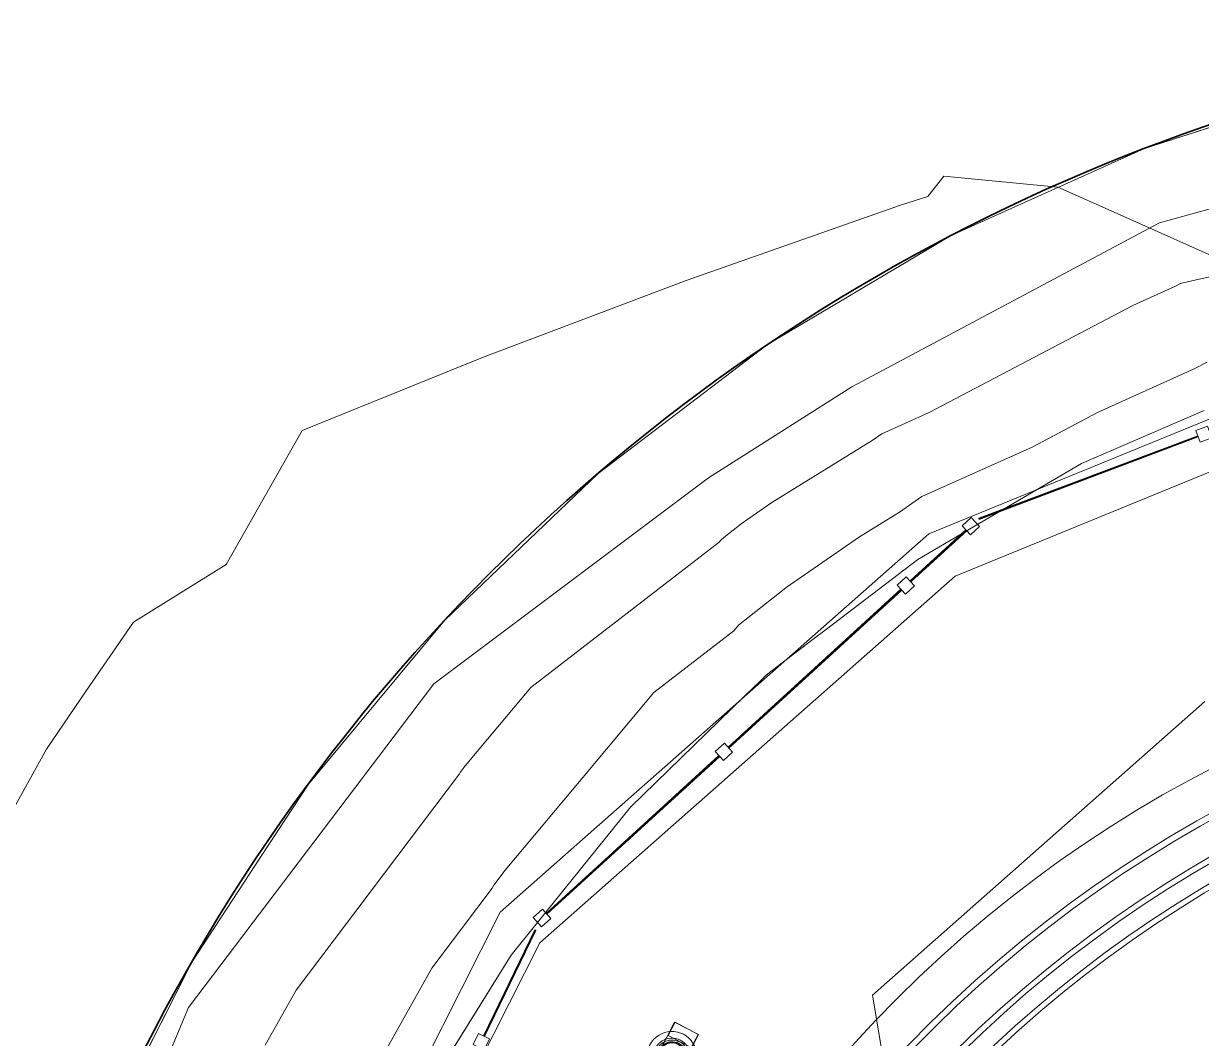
# Model space of a CAD drawing. Header units: metres. Extents: x -207 to 292, y -187 to 169.
# Drawn here: x -81.51 to -76.731, y 25.103 to 29.219 of the extents above; entities that cross this region are included whole.
import ezdxf

# ---------------------------------------------------------------- set-up
doc = ezdxf.new("R2010")
doc.units = ezdxf.units.M
for name, color, linetype, lineweight in [('A-GLAZ-CWMG', 7, 'Continuous', 9), ('C-TOPO', 7, 'Continuous', 9), ('C-TOPO-MAJR', 7, 'Continuous', 35), ('C-TOPO-MINR', 7, 'Continuous', 9), ('CERCO INTERIOR', 7, 'Continuous', 9), ('EQUIPOS PIS', 7, 'Continuous', 9), ('P-SANR-FIXT', 7, 'Continuous', 9), ('solera', 7, 'Continuous', 35)]:
    doc.layers.add(name, color=color, linetype=linetype, lineweight=lineweight)
doc.layers.add('PR10-ARQ-PL-001-Emplazamiento-C-1_dwg', color=7, linetype='Continuous', lineweight=9, true_color=0x767676)

# ---------------------------------------------------------------- blocks, each defined once
blk = doc.blocks.new('Quad Corner Mullion - 50x50 mm-2128572-PLANTA EMPLAZAMIENTO ACTUALIZADO')
at = {"layer": 'A-GLAZ-CWMG'}
for p, q in [((0.025, 0.025), (-0.025, 0.025)), ((-0.025, 0.025), (-0.025, -0.025)), ((0.025, -0.025), (0.025, 0.025)), ((-0.025, -0.025), (0.025, -0.025))]:
    blk.add_line(p, q, dxfattribs=at)
blk = doc.blocks.new('Quad Corner Mullion - 50x50 mm-2128573-PLANTA EMPLAZAMIENTO ACTUALIZADO')
at = {"layer": 'A-GLAZ-CWMG'}
for p, q in [((-0.025, -0.025), (-0.025, 0.025)), ((-0.025, 0.025), (0.025, 0.025)), ((0.025, 0.025), (0.025, -0.025)), ((0.025, -0.025), (-0.025, -0.025))]:
    blk.add_line(p, q, dxfattribs=at)
blk = doc.blocks.new('Quad Corner Mullion - 50x50 mm-2128574-PLANTA EMPLAZAMIENTO ACTUALIZADO')
at = {"layer": 'A-GLAZ-CWMG'}
for p, q in [((0.025, 0.025), (-0.025, 0.025)), ((-0.025, 0.025), (-0.025, -0.025)), ((0.025, -0.025), (0.025, 0.025)), ((-0.025, -0.025), (0.025, -0.025))]:
    blk.add_line(p, q, dxfattribs=at)
blk = doc.blocks.new('Quad Corner Mullion - 50x50 mm-2128575-PLANTA EMPLAZAMIENTO ACTUALIZADO')
at = {"layer": 'A-GLAZ-CWMG'}
for p, q in [((-0.025, -0.025), (-0.025, 0.025)), ((-0.025, 0.025), (0.025, 0.025)), ((0.025, 0.025), (0.025, -0.025)), ((0.025, -0.025), (-0.025, -0.025))]:
    blk.add_line(p, q, dxfattribs=at)
blk = doc.blocks.new('Circular Mullion - 5mm-2127248-PLANTA EMPLAZAMIENTO ACTUALIZADO')
at = {"layer": 'A-GLAZ-CWMG'}
for p, q in [((-107.6478, -45.3968), (-107.9974, -46.2801)), ((-107.6455, -45.3977), (-107.9951, -46.281)), ((-107.9951, -46.281), (-107.6455, -45.3977)), ((-107.9927, -46.2819), (-107.6432, -45.3986)), ((-107.6455, -45.3977), (-107.6478, -45.3968)), ((-107.6432, -45.3986), (-107.6455, -45.3977)), ((-107.9974, -46.2801), (-107.9951, -46.281)), ((-107.9951, -46.281), (-107.9927, -46.2819))]:
    blk.add_line(p, q, dxfattribs=at)
blk = doc.blocks.new('Circular Mullion - 5mm-2133889-PLANTA EMPLAZAMIENTO ACTUALIZADO')
at = {"layer": 'A-GLAZ-CWMG'}
for p, q in [((-77.6863, 27.1657), (-77.9131, 26.9586)), ((-77.6846, 27.1639), (-77.9114, 26.9567)), ((-77.9114, 26.9567), (-77.6846, 27.1639)), ((-77.9097, 26.9549), (-77.6829, 27.162)), ((-77.6846, 27.1639), (-77.6863, 27.1657)), ((-77.6829, 27.162), (-77.6846, 27.1639)), ((-77.9131, 26.9586), (-77.9114, 26.9567)), ((-77.9114, 26.9567), (-77.9097, 26.9549))]:
    blk.add_line(p, q, dxfattribs=at)
blk = doc.blocks.new('Rectangular Mullion - 50 x 50 mm-2128568-PLANTA EMPLAZAMIENTO ACTUALIZADO')
at = {"layer": 'A-GLAZ-CWMG'}
for p, q in [((0.025, 0.025), (-0.025, 0.025)), ((-0.025, 0.025), (-0.025, -0.025)), ((0.025, -0.025), (0.025, 0.025)), ((-0.025, -0.025), (0.025, -0.025))]:
    blk.add_line(p, q, dxfattribs=at)
blk = doc.blocks.new('Rectangular Mullion - 50 x 50 mm-2128569-PLANTA EMPLAZAMIENTO ACTUALIZADO')
at = {"layer": 'A-GLAZ-CWMG'}
for p, q in [((-0.025, -0.025), (-0.025, 0.025)), ((-0.025, 0.025), (0.025, 0.025)), ((0.025, 0.025), (0.025, -0.025)), ((0.025, -0.025), (-0.025, -0.025))]:
    blk.add_line(p, q, dxfattribs=at)
blk = doc.blocks.new('Circular Mullion - 5mm-2135028-PLANTA EMPLAZAMIENTO ACTUALIZADO')
at = {"layer": 'A-GLAZ-CWMG'}
for p, q in [((-79.4358, 25.5431), (-79.644, 25.1132)), ((-79.4335, 25.542), (-79.6417, 25.1121)), ((-79.6417, 25.1121), (-79.4335, 25.542)), ((-79.6395, 25.111), (-79.4313, 25.5409)), ((-79.4335, 25.542), (-79.4358, 25.5431)), ((-79.4313, 25.5409), (-79.4335, 25.542)), ((-79.644, 25.1132), (-79.6417, 25.1121)), ((-79.6417, 25.1121), (-79.6395, 25.111))]:
    blk.add_line(p, q, dxfattribs=at)
blk = doc.blocks.new('Circular Mullion - 5mm-2135027-PLANTA EMPLAZAMIENTO ACTUALIZADO')
at = {"layer": 'A-GLAZ-CWMG'}
for p, q in [((-80.1016, 24.1681), (-80.5156, 23.3131)), ((-80.0993, 24.167), (-80.5134, 23.312)), ((-80.5134, 23.312), (-80.0993, 24.167)), ((-80.5111, 23.3109), (-80.0971, 24.1659)), ((-80.0993, 24.167), (-80.1016, 24.1681)), ((-80.0971, 24.1659), (-80.0993, 24.167)), ((-80.5156, 23.3131), (-80.5134, 23.312)), ((-80.5134, 23.312), (-80.5111, 23.3109))]:
    blk.add_line(p, q, dxfattribs=at)
blk = doc.blocks.new('M_Estanque-Terraza - M_Estanque-Terraza-2331352-PLANTA EMPLAZAMIENTO ACTUALIZADO')
at = {"layer": 'P-SANR-FIXT'}
for radius, start in [(5.1516, 0), (5.1516, 0), (5.1266, 360), (5.1266, 360), (4.9983, 360), (4.9755, 360), (4.9059, 0), (4.8832, 0)]:
    blk.add_arc((0, 0), radius, start, 180, dxfattribs=at)
blk = doc.blocks.new('M_Tuberia Alimentación-04 - M_Tuberia Alimentación-04-2210594-PLANTA EMPLAZAMIENTO ACTUALIZADO')
at = {"layer": 'P-SANR-FIXT'}
for p, q in [((-0.1497, 0.1028), (-0.1497, 0.0754)), ((-0.1261, 0.1028), (-0.1497, 0.1028)), ((0, 0.1028), (-0.1261, 0.1028)), ((-0.1261, 0.1028), (0, 0.1028)), ((0.1261, 0.1028), (0, 0.1028)), ((0, 0.1028), (0.1261, 0.1028)), ((0.1497, 0.1028), (0.1261, 0.1028)), ((0.1497, 0.0754), (0.1497, 0.1028)), ((-0.1497, 0.0754), (-0.1261, 0.0754)), ((0, 0.0754), (-0.1261, 0.0754)), ((-0.1261, 0.0754), (0, 0.0754)), ((0.1261, 0.0754), (0, 0.0754)), ((0, 0.0754), (0.1261, 0.0754)), ((0.1261, 0.0754), (0.1497, 0.0754)), ((-0.055, -0.06), (-0.055, -0.1286)), ((-0.053, -0.0682), (-0.053, -0.1286)), ((-0.053, -0.0682), (0.053, -0.0682)), ((-0.053, -0.0682), (0.053, -0.0682)), ((0.053, -0.1286), (0.053, -0.0682)), ((0.055, -0.1286), (0.055, -0.06)), ((-0.055, -0.1286), (0.055, -0.1286)), ((-0.055, -0.1286), (0.055, -0.1286)), ((0.053, -0.1286), (-0.053, -0.1286)), ((0.053, -0.1286), (-0.053, -0.1286))]:
    blk.add_line(p, q, dxfattribs=at)
at = {"layer": 'P-SANR-FIXT', "flags": 128}
for points in [[(-0.055, 0), (-0.055, 0), (-0.055, -0.0002), (-0.055, -0.0004), (-0.055, -0.0008), (-0.055, -0.0012), (-0.055, -0.0017), (-0.055, -0.0023), (-0.055, -0.003), (-0.055, -0.0038), (-0.055, -0.0047), (-0.055, -0.0057), (-0.055, -0.0068), (-0.055, -0.0079), (-0.055, -0.0092), (-0.055, -0.0105), (-0.055, -0.0119), (-0.055, -0.0133), (-0.055, -0.0149), (-0.055, -0.0165), (-0.055, -0.0182), (-0.055, -0.02), (-0.055, -0.0218), (-0.055, -0.0237), (-0.055, -0.0256), (-0.055, -0.0276), (-0.055, -0.0296), (-0.055, -0.0317), (-0.055, -0.0339), (-0.055, -0.036), (-0.055, -0.0383), (-0.055, -0.0405), (-0.055, -0.0428), (-0.055, -0.0451), (-0.055, -0.0474), (-0.055, -0.0498), (-0.055, -0.0522), (-0.055, -0.0546), (-0.055, -0.057), (-0.055, -0.0594), (-0.055, -0.06)], [(0.055, -0.06), (0.055, -0.0576), (0.055, -0.0552), (0.055, -0.0528), (0.055, -0.0504), (0.055, -0.0481), (0.055, -0.0457), (0.055, -0.0434), (0.055, -0.0411), (0.055, -0.0389), (0.055, -0.0366), (0.055, -0.0344), (0.055, -0.0323), (0.055, -0.0302), (0.055, -0.0281), (0.055, -0.0261), (0.055, -0.0242), (0.055, -0.0223), (0.055, -0.0204), (0.055, -0.0187), (0.055, -0.017), (0.055, -0.0153), (0.055, -0.0138), (0.055, -0.0123), (0.055, -0.0108), (0.055, -0.0095), (0.055, -0.0083), (0.055, -0.0071), (0.055, -0.006), (0.055, -0.005), (0.055, -0.0041), (0.055, -0.0033), (0.055, -0.0025), (0.055, -0.0019), (0.055, -0.0013), (0.055, -0.0009), (0.055, -0.0005), (0.055, -0.0002), (0.055, -0.0001), (0.055, 0)]]:
    blk.add_lwpolyline(points, dxfattribs=at)
at = {"layer": 'P-SANR-FIXT'}
for radius, start, end in [(0.1011, 360, 180), (0.1011, 0, 180), (0.1011, 0, 180), (0.1011, 0, 180), (0.0743, 0, 180), (0.0743, 0, 180), (0.0665, 360, 180), (0.0665, 0, 180), (0.0597, 0, 180), (0.0597, 0, 180), (0.0572, 360, 180), (0.0572, 0, 180), (0.055, 0, 180), (0.0547, 360, 180), (0.0547, 0, 180), (0.1011, 180, 360), (0.1011, 180, 0), (0.1011, 180, 0), (0.1011, 180, 0), (0.0743, 180, 0), (0.0743, 180, 0), (0.0665, 180, 360), (0.0665, 180, 0), (0.0597, 180, 0), (0.0597, 180, 0), (0.0572, 180, 360), (0.0572, 180, 0), (0.055, 180, 360), (0.0547, 180, 360), (0.0547, 180, 0)]:
    blk.add_arc((0, 0), radius, start, end, dxfattribs=at)
blk = doc.blocks.new('YADRAN_LASQUEMAS_ARQ_MO_002_TERRAZAS_rvt-1-PLANTA EMPLAZAMIENTO ACTUALIZADO')
at = {"layer": 'A-GLAZ-CWMG', "lineweight": 9}
for name, p, rotation in [('Circular Mullion - 5mm-2135027-PLANTA EMPLAZAMIENTO ACTUALIZADO', (-35.3499, -45.1632), 316.4432391311453), ('Circular Mullion - 5mm-2135027-PLANTA EMPLAZAMIENTO ACTUALIZADO', (-35.3499, -45.1632), 316.4432391311453), ('Circular Mullion - 5mm-2135027-PLANTA EMPLAZAMIENTO ACTUALIZADO', (-35.3499, -45.1632), 316.4432391311453), ('Circular Mullion - 5mm-2135027-PLANTA EMPLAZAMIENTO ACTUALIZADO', (-35.3499, -45.1632), 316.4432391311453), ('Circular Mullion - 5mm-2127248-PLANTA EMPLAZAMIENTO ACTUALIZADO', (38.7039, 20.5375), 334), ('Circular Mullion - 5mm-2127248-PLANTA EMPLAZAMIENTO ACTUALIZADO', (38.7039, 20.5375), 334), ('Circular Mullion - 5mm-2127248-PLANTA EMPLAZAMIENTO ACTUALIZADO', (38.7039, 20.5375), 334), ('Circular Mullion - 5mm-2127248-PLANTA EMPLAZAMIENTO ACTUALIZADO', (38.7039, 20.5375), 334), ('Circular Mullion - 5mm-2127248-PLANTA EMPLAZAMIENTO ACTUALIZADO', (37.9655, 19.863), 333.9999999999998), ('Circular Mullion - 5mm-2127248-PLANTA EMPLAZAMIENTO ACTUALIZADO', (37.9655, 19.863), 333.9999999999998), ('Circular Mullion - 5mm-2127248-PLANTA EMPLAZAMIENTO ACTUALIZADO', (37.9655, 19.863), 333.9999999999998), ('Circular Mullion - 5mm-2127248-PLANTA EMPLAZAMIENTO ACTUALIZADO', (37.9655, 19.863), 333.9999999999998), ('Quad Corner Mullion - 50x50 mm-2128574-PLANTA EMPLAZAMIENTO ACTUALIZADO', (-79.4065, 25.591), 222.4099999999999), ('Quad Corner Mullion - 50x50 mm-2128575-PLANTA EMPLAZAMIENTO ACTUALIZADO', (-79.4065, 25.591), 222.4099999999999)]:
    blk.add_blockref(name, p, dxfattribs=dict(at, rotation=rotation))
at = {"layer": 'A-GLAZ-CWMG', "lineweight": 9, "extrusion": (0, 0, -1)}
for name, p, rotation in [('Rectangular Mullion - 50 x 50 mm-2128568-PLANTA EMPLAZAMIENTO ACTUALIZADO', (76.721, 27.5536), 159.3952950548746), ('Rectangular Mullion - 50 x 50 mm-2128569-PLANTA EMPLAZAMIENTO ACTUALIZADO', (76.721, 27.5536), 159.3952950548746), ('Quad Corner Mullion - 50x50 mm-2128572-PLANTA EMPLAZAMIENTO ACTUALIZADO', (77.6661, 27.1808), 137.59), ('Quad Corner Mullion - 50x50 mm-2128573-PLANTA EMPLAZAMIENTO ACTUALIZADO', (77.6661, 27.1808), 137.59), ('Rectangular Mullion - 50 x 50 mm-2128568-PLANTA EMPLAZAMIENTO ACTUALIZADO', (77.9298, 26.9399), 137.59), ('Rectangular Mullion - 50 x 50 mm-2128569-PLANTA EMPLAZAMIENTO ACTUALIZADO', (77.9298, 26.9399), 137.59), ('Rectangular Mullion - 50 x 50 mm-2128568-PLANTA EMPLAZAMIENTO ACTUALIZADO', (78.6682, 26.2654), 137.59), ('Rectangular Mullion - 50 x 50 mm-2128569-PLANTA EMPLAZAMIENTO ACTUALIZADO', (78.6682, 26.2654), 137.59), ('Rectangular Mullion - 50 x 50 mm-2128568-PLANTA EMPLAZAMIENTO ACTUALIZADO', (79.6526, 25.0896), 115.83853418602), ('Rectangular Mullion - 50 x 50 mm-2128569-PLANTA EMPLAZAMIENTO ACTUALIZADO', (79.6526, 25.0896), 115.83853418602)]:
    blk.add_blockref(name, p, dxfattribs=dict(at, rotation=rotation))
at = {"layer": 'A-GLAZ-CWMG', "lineweight": 9}
for name in ['Circular Mullion - 5mm-2133889-PLANTA EMPLAZAMIENTO ACTUALIZADO', 'Circular Mullion - 5mm-2133889-PLANTA EMPLAZAMIENTO ACTUALIZADO', 'Circular Mullion - 5mm-2133889-PLANTA EMPLAZAMIENTO ACTUALIZADO', 'Circular Mullion - 5mm-2133889-PLANTA EMPLAZAMIENTO ACTUALIZADO', 'Circular Mullion - 5mm-2135028-PLANTA EMPLAZAMIENTO ACTUALIZADO', 'Circular Mullion - 5mm-2135028-PLANTA EMPLAZAMIENTO ACTUALIZADO', 'Circular Mullion - 5mm-2135028-PLANTA EMPLAZAMIENTO ACTUALIZADO', 'Circular Mullion - 5mm-2135028-PLANTA EMPLAZAMIENTO ACTUALIZADO']:
    blk.add_blockref(name, (0, 0), dxfattribs=at)
at = {"layer": 'P-SANR-FIXT', "lineweight": 9}
for name, p, rotation in [('M_Estanque-Terraza - M_Estanque-Terraza-2331352-PLANTA EMPLAZAMIENTO ACTUALIZADO', (-74.2068, 21.5044), 80.0659520337387), ('M_Tuberia Alimentación-04 - M_Tuberia Alimentación-04-2210594-PLANTA EMPLAZAMIENTO ACTUALIZADO', (-78.8792, 25.0296), 152.4100000000003)]:
    blk.add_blockref(name, p, dxfattribs=dict(at, rotation=rotation))
blk = doc.blocks.new('PR10-ARQ-PL-001-Emplazamiento-C-1_dwg-674643-PLANTA EMPLAZAMIENTO ACTUALIZADO')
at = {"layer": 'C-TOPO', "flags": 128}
for points in [[(-72.7157, 29.0669), (-73.5701, 29.1904), (-74.433, 29.2165), (-74.8591, 29.181), (-75.2934, 29.1448), (-76.14, 28.9762), (-76.9622, 28.7129), (-77.6497, 28.4032), (-77.7493, 28.3583), (-78.4913, 27.9169), (-79.1785, 27.3945), (-79.8022, 26.7976), (-80.0817, 26.4617), (-80.3544, 26.134), (-80.5462, 25.8417), (-80.828, 25.4122), (-81.0781, 24.9164), (-81.2169, 24.6414), (-81.3317, 24.3497), (-82.1365, 22.305)], [(-72.7157, 29.0669), (-73.5701, 29.1904), (-74.433, 29.2165), (-74.8591, 29.181), (-75.2934, 29.1448), (-76.14, 28.9762), (-76.9622, 28.7129), (-77.6497, 28.4032), (-77.7493, 28.3583), (-78.4913, 27.9169), (-79.1785, 27.3945), (-79.8022, 26.7976), (-80.0817, 26.4617), (-80.3544, 26.134), (-80.5462, 25.8417), (-80.828, 25.4122), (-81.0781, 24.9164), (-81.2169, 24.6414), (-81.3317, 24.3497), (-82.1365, 22.305)], [(-43.2795, 16.487), (-45.8128, 18.344), (-66.3133, 26.497), (-70.4823, 28.155), (-72.9056, 28.918), (-74.8614, 28.974), (-76.9006, 28.411), (-78.1499, 27.746), (-78.7315, 27.377), (-79.8453, 26.541), (-80.8405, 25.228), (-81.7786, 22.997), (-82.6655, 20.879), (-107.9388, -43.26)], [(-81.5304, 20.8788), (-80.9894, 22.2501), (-80.5577, 23.3446), (-80.5185, 23.444), (-80.2649, 24.0868), (-80.0283, 24.5944), (-79.9392, 24.7855), (-79.5315, 25.4398), (-79.5207, 25.4533), (-79.4582, 25.5308), (-79.0479, 26.0401), (-78.5842, 26.4913), (-78.5494, 26.5251), (-78.5256, 26.5482), (-78.4953, 26.5777), (-78.2828, 26.7395), (-78.2805, 26.7412), (-77.882, 27.0446), (-77.7502, 27.1217), (-77.2167, 27.4341), (-76.7193, 27.6495)], [(-76.7193, 27.6495), (-77.2167, 27.4341), (-77.7502, 27.1217), (-77.882, 27.0446), (-78.2805, 26.7412), (-78.2828, 26.7395), (-78.4953, 26.5777), (-78.5256, 26.5482), (-78.5494, 26.5251), (-78.5842, 26.4913), (-79.0479, 26.0401), (-79.4582, 25.5308), (-79.5207, 25.4533), (-79.5315, 25.4398), (-79.9392, 24.7855), (-80.0283, 24.5944), (-80.2649, 24.0868), (-80.5185, 23.444), (-80.5577, 23.3446), (-80.9894, 22.2501), (-81.5304, 20.8788)]]:
    blk.add_lwpolyline(points, dxfattribs=at)
at = {"layer": 'C-TOPO-MAJR', "color": 1, "lineweight": 9, "true_color": 0xff0000, "flags": 128}
for points in [[(-80.5295, 25.0753), (-80.4043, 25.2986), (-79.7414, 26.1763), (-79.7381, 26.1818), (-79.7179, 26.2085), (-79.5794, 26.374), (-79.4524, 26.5255), (-78.688, 27.1156), (-78.68, 27.1252), (-78.6614, 27.1398), (-78.5991, 27.1889), (-78.5983, 27.1893), (-78.4735, 27.2761), (-78.0664, 27.5275), (-78.0274, 27.5547), (-77.8353, 27.6409), (-77.0091, 28.0759), (-76.8391, 28.1525), (-76.8162, 28.1645), (-76.7636, 28.1763), (-76.4748, 28.2409)], [(-72.6684, 26.6011), (-73.895, 27.0698), (-74.8024, 27.3565), (-75.2407, 27.5846), (-75.6736, 27.81), (-75.8829, 27.919), (-76.1204, 28.0246), (-76.589, 28.233), (-77.0852, 28.4537), (-77.3129, 28.5549), (-77.776, 28.6007), (-77.8415, 28.5182), (-77.9512, 28.4828), (-78.8219, 28.1775), (-79.6419, 27.8677), (-80.3796, 27.568), (-80.6883, 27.0248), (-81.0648, 26.7909), (-81.2562, 26.5128), (-81.4167, 26.276), (-81.6211, 25.9096)]]:
    blk.add_lwpolyline(points, dxfattribs=at)
at = {"layer": 'C-TOPO-MINR', "color": 9, "true_color": 0xc0c0c0, "flags": 128}
for points in [[(-80.1369, 24.8826), (-79.8539, 25.3877), (-79.609, 25.7118), (-79.6016, 25.7242), (-79.5556, 25.7851), (-79.2406, 26.1612), (-78.9521, 26.5058), (-78.6282, 26.7558), (-78.6091, 26.7787), (-78.565, 26.8134), (-78.4168, 26.9299), (-78.4151, 26.931), (-78.1186, 27.1372), (-77.9557, 27.2377), (-77.865, 27.3011), (-77.4182, 27.5015), (-77.1491, 27.6431), (-76.7595, 27.8186), (-76.7071, 27.8461)], [(-76.7174, 26.4698), (-78.0659, 25.2775), (-77.2171, 20.1927), (-80.5849, 21.2941), (-80.9468, 21.9023), (-80.9931, 22.1696), (-80.9956, 22.1643), (-81.1635, 21.809), (-81.5448, 21.0019)]]:
    blk.add_lwpolyline(points, dxfattribs=at)
at = {"layer": 'CERCO INTERIOR', "flags": 128}
blk.add_lwpolyline([(-43.8501, 6.1928), (-70.4226, -61.1085), (-71.6346, -63.4676), (-73.5279, -65.1069), (-75.9792, -65.979), (-78.5661, -65.7792), (-105.4009, -55.1206), (-107.4035, -53.5117), (-108.6118, -51.2683), (-108.7585, -48.6564), (-108.2451, -46.181), (-80.7154, 23.3595), (-79.5768, 25.6151), (-77.8364, 27.1497), (-75.5964, 28.0668), (-72.9859, 27.9815), (-46.0119, 17.335), (-43.9968, 15.6817), (-42.7375, 13.6508), (-42.3385, 11.1388), (-42.9762, 8.6573)], close=True, dxfattribs=at)
blk.add_lwpolyline([(-108.0592, -46.2546), (-80.5328, 23.2775), (-79.4156, 25.4906), (-77.7294, 26.9774), (-75.5602, 27.8655), (-73.027, 27.7828), (-46.1145, 17.1605), (-44.1493, 15.5481), (-42.9287, 13.5796), (-42.5425, 11.1484), (-43.1677, 8.7157), (-44.0386, 6.2597)], dxfattribs=at)
at = {"layer": 'EQUIPOS PIS'}
blk.add_circle((-74.3263, 21.6248), 5.1472, dxfattribs=at)
at = {"layer": 'solera'}
blk.add_arc((-74.2314, 21.6005), 7.6187, 72.02908, 156.47554, dxfattribs=at)

msp = doc.modelspace()

# ---------------------------------------------------------------- linework, layer by layer
at = {"layer": 'C-TOPO'}
for p, q in [((-76.14, 28.9762), (-76.9622, 28.7129)), ((-76.9622, 28.7129), (-76.14, 28.9762)), ((-74.8614, 28.974), (-76.9006, 28.411)), ((-76.9622, 28.7129), (-77.6497, 28.4032)), ((-77.6497, 28.4032), (-76.9622, 28.7129)), ((-76.9006, 28.411), (-78.1499, 27.746)), ((-77.6497, 28.4032), (-77.7493, 28.3583)), ((-77.7493, 28.3583), (-77.6497, 28.4032)), ((-77.7493, 28.3583), (-78.4913, 27.9169)), ((-78.4913, 27.9169), (-77.7493, 28.3583)), ((-78.4913, 27.9169), (-79.1785, 27.3945)), ((-79.1785, 27.3945), (-78.4913, 27.9169)), ((-78.1499, 27.746), (-78.7315, 27.377)), ((-77.2167, 27.4341), (-76.7193, 27.6495)), ((-76.7193, 27.6495), (-77.2167, 27.4341)), ((-79.1785, 27.3945), (-79.8022, 26.7976)), ((-79.8022, 26.7976), (-79.1785, 27.3945)), ((-77.7502, 27.1217), (-77.2167, 27.4341)), ((-77.2167, 27.4341), (-77.7502, 27.1217)), ((-78.7315, 27.377), (-79.8453, 26.541)), ((-77.882, 27.0446), (-77.7502, 27.1217)), ((-77.7502, 27.1217), (-77.882, 27.0446)), ((-78.2805, 26.7412), (-77.882, 27.0446)), ((-77.882, 27.0446), (-78.2805, 26.7412)), ((-79.8022, 26.7976), (-80.0817, 26.4617)), ((-80.0817, 26.4617), (-79.8022, 26.7976)), ((-78.4953, 26.5777), (-78.2828, 26.7395)), ((-78.2828, 26.7395), (-78.4953, 26.5777)), ((-78.2828, 26.7395), (-78.2805, 26.7412)), ((-78.2805, 26.7412), (-78.2828, 26.7395)), ((-78.5256, 26.5482), (-78.4953, 26.5777)), ((-78.4953, 26.5777), (-78.5256, 26.5482)), ((-79.8453, 26.541), (-80.8405, 25.228)), ((-78.5494, 26.5251), (-78.5256, 26.5482)), ((-78.5256, 26.5482), (-78.5494, 26.5251)), ((-79.0479, 26.0401), (-78.5842, 26.4913)), ((-78.5842, 26.4913), (-79.0479, 26.0401)), ((-78.5842, 26.4913), (-78.5494, 26.5251)), ((-78.5494, 26.5251), (-78.5842, 26.4913)), ((-80.0817, 26.4617), (-80.3544, 26.134)), ((-80.3544, 26.134), (-80.0817, 26.4617)), ((-80.3544, 26.134), (-80.5462, 25.8417)), ((-80.5462, 25.8417), (-80.3544, 26.134)), ((-79.4582, 25.5308), (-79.0479, 26.0401)), ((-79.0479, 26.0401), (-79.4582, 25.5308)), ((-80.5462, 25.8417), (-80.828, 25.4122)), ((-80.828, 25.4122), (-80.5462, 25.8417)), ((-79.5207, 25.4533), (-79.4582, 25.5308)), ((-79.4582, 25.5308), (-79.5207, 25.4533)), ((-79.9392, 24.7855), (-79.5315, 25.4398)), ((-79.5315, 25.4398), (-79.9392, 24.7855)), ((-79.5315, 25.4398), (-79.5207, 25.4533)), ((-79.5207, 25.4533), (-79.5315, 25.4398)), ((-80.828, 25.4122), (-81.0781, 24.9164)), ((-81.0781, 24.9164), (-80.828, 25.4122)), ((-80.8405, 25.228), (-81.7786, 22.997))]:
    msp.add_line(p, q, dxfattribs=at)
at = {"layer": 'C-TOPO-MAJR', "color": 1, "lineweight": 9, "true_color": 0xff0000, "flags": 128}
for points in [[(-81.6211, 25.9096), (-81.4167, 26.276), (-81.2562, 26.5128), (-81.0648, 26.7909), (-80.6883, 27.0248), (-80.3796, 27.568), (-79.6419, 27.8677), (-78.8219, 28.1775), (-77.9512, 28.4828), (-77.8415, 28.5182), (-77.776, 28.6007), (-77.3129, 28.5549)], [(-77.3129, 28.5549), (-77.0852, 28.4537), (-76.589, 28.233), (-76.1204, 28.0246), (-75.8829, 27.919), (-75.6736, 27.81), (-75.2407, 27.5846), (-74.8024, 27.3565), (-73.895, 27.0698), (-72.6684, 26.6011), (-70.9872, 26.0677), (-71.53, 25.4716), (-72.2389, 24.4263), (-72.7661, 23.2179), (-68.1109, 17.305), (-48.6437, 9.5239)], [(-80.5295, 25.0753), (-80.4043, 25.2986), (-79.7414, 26.1763), (-79.7381, 26.1818), (-79.7179, 26.2085), (-79.5794, 26.374), (-79.4524, 26.5255), (-78.688, 27.1156), (-78.68, 27.1252), (-78.6614, 27.1398), (-78.5991, 27.1889), (-78.5983, 27.1893), (-78.4735, 27.2761), (-78.0664, 27.5275), (-78.0274, 27.5547), (-77.8353, 27.6409), (-77.0091, 28.0759), (-76.8391, 28.1525), (-76.8162, 28.1645), (-76.7636, 28.1763), (-76.4748, 28.2409)]]:
    msp.add_lwpolyline(points, dxfattribs=at)
at = {"layer": 'C-TOPO-MINR', "color": 9, "true_color": 0xc0c0c0, "flags": 128}
for points in [[(-80.1369, 24.8826), (-79.8539, 25.3877), (-79.609, 25.7118), (-79.6016, 25.7242), (-79.5556, 25.7851), (-79.2406, 26.1612), (-78.9521, 26.5058), (-78.6282, 26.7558), (-78.6091, 26.7787), (-78.565, 26.8134), (-78.4168, 26.9299), (-78.4151, 26.931), (-78.1186, 27.1372), (-77.9557, 27.2377), (-77.865, 27.3011), (-77.4182, 27.5015), (-77.1491, 27.6431), (-76.7595, 27.8186), (-76.7071, 27.8461)], [(-81.1635, 21.809), (-80.9956, 22.1643), (-80.9931, 22.1696), (-80.9468, 21.9023), (-80.5849, 21.2941), (-77.2171, 20.1927), (-78.0659, 25.2775), (-76.7174, 26.4698)]]:
    msp.add_lwpolyline(points, dxfattribs=at)

# ---------------------------------------------------------------- block references
at = {"lineweight": 5}
msp.add_blockref('YADRAN_LASQUEMAS_ARQ_MO_002_TERRAZAS_rvt-1-PLANTA EMPLAZAMIENTO ACTUALIZADO', (0, 0), dxfattribs=at)
at = {"layer": 'PR10-ARQ-PL-001-Emplazamiento-C-1_dwg', "color": 7}
msp.add_blockref('PR10-ARQ-PL-001-Emplazamiento-C-1_dwg-674643-PLANTA EMPLAZAMIENTO ACTUALIZADO', (0, 0), dxfattribs=at)

doc.saveas('drawing.dxf')
